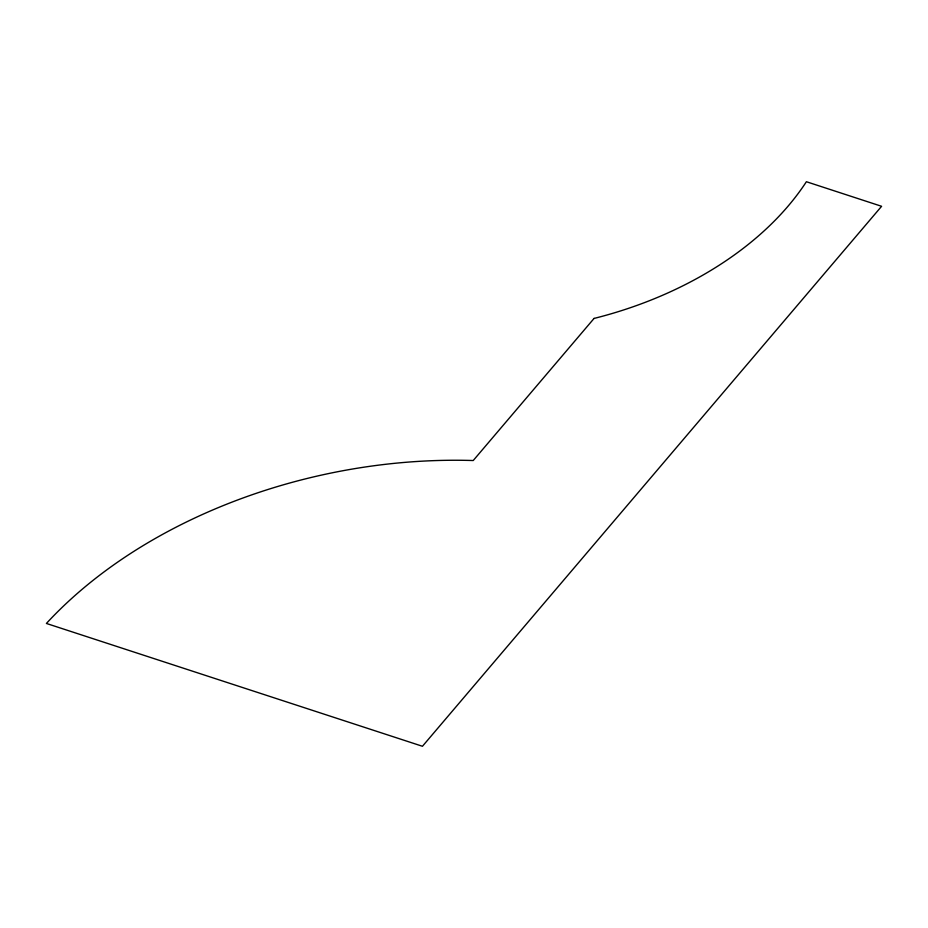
<?xml version="1.0" encoding="UTF-8"?>
<svg xmlns="http://www.w3.org/2000/svg" width="928" height="928" viewBox="0 0 928 928"><rect width="100%" height="100%" fill="white"/><g stroke="black" fill="none" stroke-linecap="round" stroke-linejoin="round"><path stroke-width="1.39" d="M594.059 318.432L473.222 460.532A421.776 281.671 -11.7 0 0 46.4 623.454L422.449 746.274L881.6 206.294L806.386 181.726A305.266 203.858 -11.7 0 1 594.059 318.432"/></g></svg>
